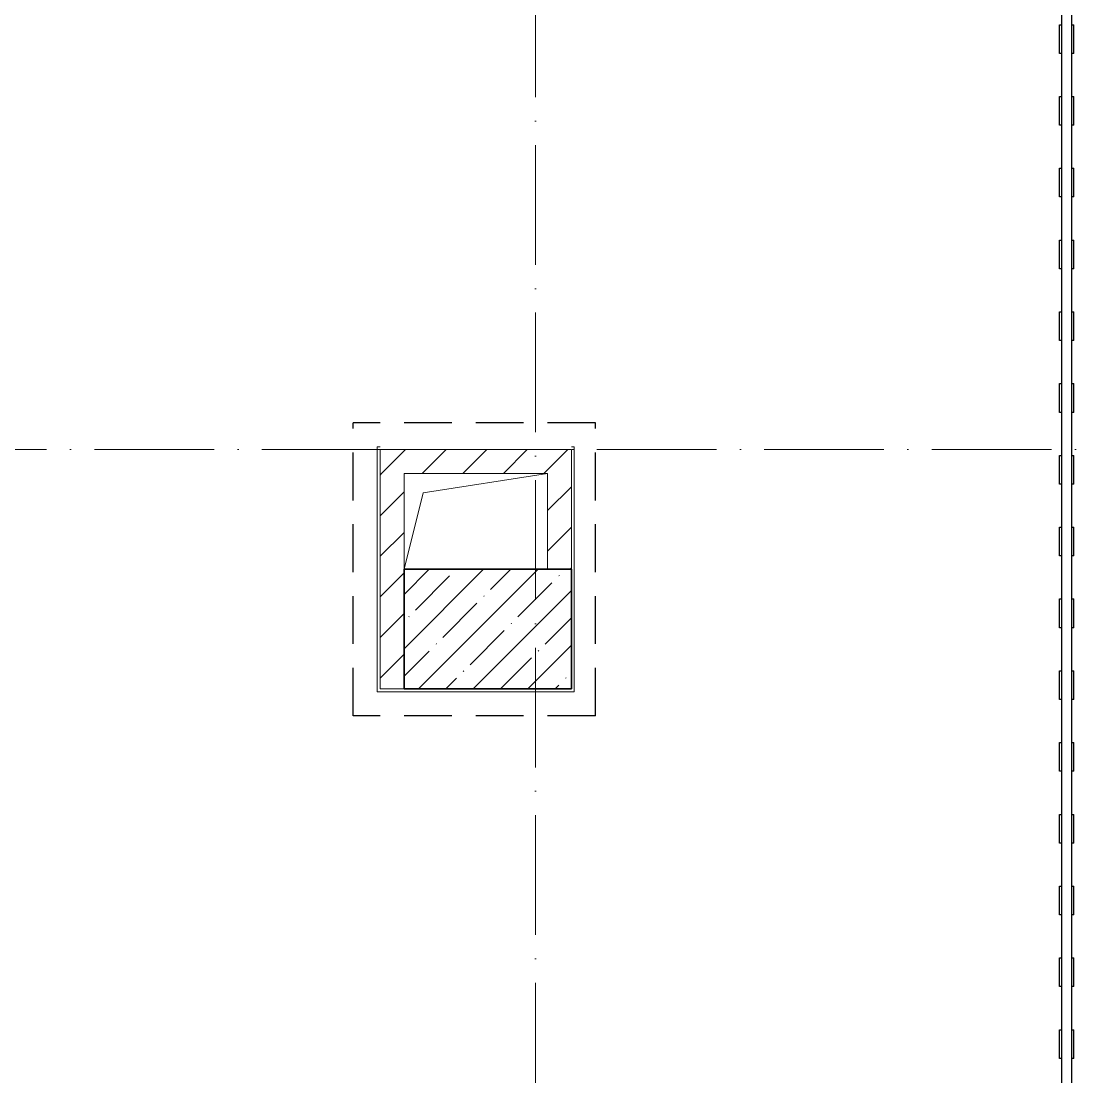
# Model space of a CAD drawing. Header units: millimetres. Extents: x -213536 to 1564669, y -45299 to 942238.
# Drawn here: x 518466 to 522916, y 511682 to 516092 of the extents above; entities that cross this region are included whole.
import ezdxf

# ---------------------------------------------------------------- set-up
doc = ezdxf.new("R2010")
doc.units = ezdxf.units.MM
doc.linetypes.add('50_200_ШТРИХ_1Т_ш5_п1_п1_', pattern=[700, 500, -100, 0, -100])
doc.linetypes.add('Штриховая _2 мм - 1 мм_', pattern=[300, 200, -100])
for name, color, linetype, lineweight in [('0-1', 7, 'Continuous', 5), ('0-2', 7, 'Continuous', 9), ('3) ЖБ 4м', 3, 'Continuous', 30), ('Несущие колонны', 7, 'Continuous', 9), ('Несущие колонны-1', 7, 'Continuous', 35), ('Обобщенные модели', 7, 'Continuous', 9), ('Ограждение-1', 7, 'Continuous', 25), ('Оси-2', 7, '50_200_ШТРИХ_1Т_ш5_п1_п1_', 9), ('Стены-1', 7, 'Continuous', 13), ('Штриховка разреза-1', 7, 'Continuous', 9)]:
    doc.layers.add(name, color=color, linetype=linetype, lineweight=lineweight)
doc.layers.add('СТ-1_1', color=7, linetype='Штриховая _2 мм - 1 мм_', lineweight=90, true_color=0x888888)
doc.layers.get('0-2').off()
pattern_1 = [(45, (0, 0), (-84.85281, 84.85281), [])]

# ---------------------------------------------------------------- blocks, each defined once
blk = doc.blocks.new('Ос 3 эт верх часть')
at = {"layer": 'Оси-2'}
for p, q in [((520616, 535177.6), (520616, 501490.4)), ((535374.3, 514302.4), (426847.2, 514302.4))]:
    blk.add_line(p, q, dxfattribs=at)
blk = doc.blocks.new('BSC_Колонна _Прямоугольная - 500х700-V130-АИ2_03_План отделки стен 3-го этажа _Часть 1_')
at = {"layer": 'Несущие колонны'}
h = blk.add_hatch(dxfattribs=at)
h.set_pattern_fill('FP_128', color=256, style=0, pattern_type=2)
h.set_pattern_definition([(315, (-68650, 91250), (114.04925, 114.04925), []), (315, (-68650, 91135.95), (114.04925, 114.04925), [201.613, -40.323, 3.353, -36.97])])
h.paths.add_polyline_path([(-250, 350), (-250, -350), (250, -350), (250, 350), (-133.8, 350)], flags=0)
at = {"layer": 'Несущие колонны-1'}
for p, q in [((250, 350), (-250, 350)), ((-250, 350), (-250, -350)), ((250, -350), (250, 350)), ((-250, -350), (250, -350))]:
    blk.add_line(p, q, dxfattribs=at)
blk = doc.blocks.new('AR_Отверстие прямоугольное _в плите_ - AR_Отверстие прямоугольное _в плите_-30552531-АИ2_03_План отделки стен 3-го этажа _Часть 1_')
at = {"layer": 'Обобщенные модели'}
for p, q in [((-220, 120), (300, 200)), ((-300, -200), (-220, 120))]:
    blk.add_line(p, q, dxfattribs=at)
blk = doc.blocks.new('О_Элемент ограждения_Тетива_Труба_ГОСТ 8645-68 - О_Тетива_Труба_ГОСТ 8645-68-34877356-АИ2_03_План отделки стен 3-го этажа _Часть 1_')
at = {"layer": 'Ограждение-1'}
for p, q in [((0, 20), (8800, 20)), ((8800, -20), (0, -20))]:
    blk.add_line(p, q, dxfattribs=at)
blk = doc.blocks.new('О_Полоса_Трапеция прямоугольная_Прокат_ГОСТ 1032 - Крепежная пластина-34861005-АИ2_03_План отделки стен 3-го этажа _Часть 1_')
at = {"layer": 'Ограждение-1'}
for p, q in [((0, 30), (0, 20)), ((0, 30), (120, 30)), ((120, 20), (120, 30)), ((0, -20), (0, -30)), ((0, -30), (120, -30)), ((120, -30), (120, -20))]:
    blk.add_line(p, q, dxfattribs=at)
blk = doc.blocks.new('0125-Р-ОО-Ш2-АР-о_23_10_2024_rvt-1-АИ2_03_План отделки стен 3-го этажа _Часть 1_')
at = {"layer": 'Штриховка разреза-1'}
h = blk.add_hatch(dxfattribs=at)
h.set_pattern_fill('FP_121', color=256, style=0, pattern_type=2)
h.set_pattern_definition(pattern_1)
h.paths.add_polyline_path([(91500, 69300), (91600, 69300), (91600, 69400), (90800, 69400), (90800, 69300), (90900, 69300)], flags=0)
h = blk.add_hatch(dxfattribs=at)
h.set_pattern_fill('FP_121', color=256, style=0, pattern_type=2)
h.set_pattern_definition(pattern_1)
h.paths.add_polyline_path([(90900, 68400), (90900, 69300), (90800, 69300), (90800, 68400)], flags=0)
h = blk.add_hatch(dxfattribs=at)
h.set_pattern_fill('FP_121', color=256, style=0, pattern_type=2)
h.set_pattern_definition(pattern_1)
h.paths.add_polyline_path([(91600, 68900), (91600, 69300), (91500, 69300), (91500, 68900)], flags=0)
at = {"layer": 'Стены-1'}
for p, q in [((91600, 69400), (90800, 69400)), ((90800, 69400), (90800, 69300)), ((91600, 69300), (91600, 69400)), ((90800, 69300), (90800, 68400)), ((90900, 69300), (91500, 69300)), ((90900, 68900), (90900, 69300)), ((91500, 69300), (91500, 68900)), ((91600, 68900), (91600, 69300)), ((90800, 68400), (90900, 68400))]:
    blk.add_line(p, q, dxfattribs=at)
at = {"layer": '0-2'}
for name, p, rotation in [('О_Элемент ограждения_Тетива_Труба_ГОСТ 8645-68 - О_Тетива_Труба_ГОСТ 8645-68-34877356-АИ2_03_План отделки стен 3-го этажа _Часть 1_', (93670, 75105.7), 269.9999999999996), ('BSC_Колонна _Прямоугольная - 500х700-V130-АИ2_03_План отделки стен 3-го этажа _Часть 1_', (91250, 68650), 89.9999999999999)]:
    blk.add_blockref(name, p, dxfattribs=dict(at, rotation=rotation))
at = {"layer": '0-2', "extrusion": (0, 0, -1), "rotation": 90.0000000000002}
for p in [(-93670, 71055.7), (-93670, 70755.7), (-93670, 70455.7), (-93670, 70155.7), (-93670, 69855.7), (-93670, 69555.7), (-93670, 69255.7), (-93670, 68955.7), (-93670, 68655.7), (-93670, 68355.7), (-93670, 68055.7), (-93670, 67755.7), (-93670, 67455.7), (-93670, 67155.7), (-93670, 66855.7)]:
    blk.add_blockref('О_Полоса_Трапеция прямоугольная_Прокат_ГОСТ 1032 - Крепежная пластина-34861005-АИ2_03_План отделки стен 3-го этажа _Часть 1_', p, dxfattribs=at)
at = {"layer": '0-2'}
blk.add_blockref('AR_Отверстие прямоугольное _в плите_ - AR_Отверстие прямоугольное _в плите_-30552531-АИ2_03_План отделки стен 3-го этажа _Часть 1_', (91200, 69100), dxfattribs=at)
blk = doc.blocks.new('3этВверх')
at = {"layer": 'СТ-1_1', "lineweight": 25}
for p, q in [((519854, 513190.4), (519854, 514414.4)), ((520866, 514414.4), (519854, 514414.4)), ((520866, 513190.4), (520866, 514414.4)), ((520866, 513190.4), (519854, 513190.4))]:
    blk.add_line(p, q, dxfattribs=at)
at = {"layer": 'Стены-1'}
for p, q in [((519966, 514314.4), (519954, 514314.4)), ((519954, 514314.4), (519954, 513290.4)), ((519966, 513302.4), (519966, 514302.4)), ((520778, 514314.4), (520766, 514314.4)), ((520766, 514302.4), (520766, 513802.4)), ((520778, 513290.4), (520778, 514314.4)), ((519954, 513290.4), (520778, 513290.4)), ((520066, 513302.4), (519966, 513302.4))]:
    blk.add_line(p, q, dxfattribs=at)
at = {"layer": '0-1'}
blk.add_blockref('0125-Р-ОО-Ш2-АР-о_23_10_2024_rvt-1-АИ2_03_План отделки стен 3-го этажа _Часть 1_', (429166, 444902.4), dxfattribs=at)

msp = doc.modelspace()

# ---------------------------------------------------------------- block references
at = {"color": 5, "lineweight": 30}
msp.add_blockref('Ос 3 эт верх часть', (0, 0), dxfattribs=at)
at = {"layer": '3) ЖБ 4м'}
msp.add_blockref('3этВверх', (0, 0), dxfattribs=at)

doc.saveas('drawing.dxf')
